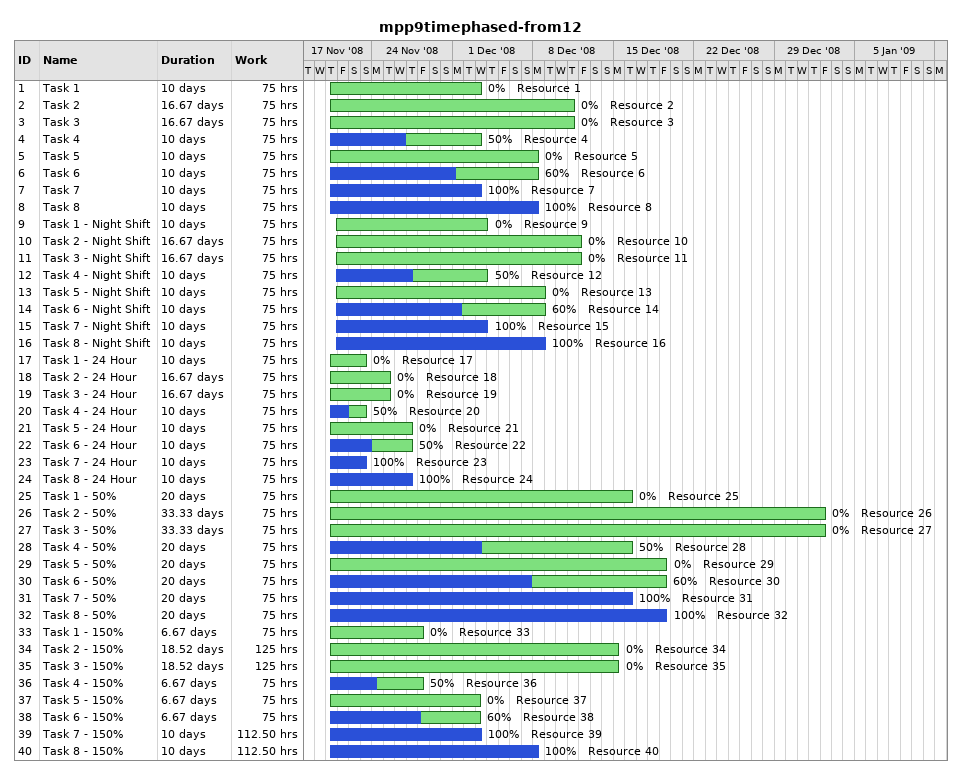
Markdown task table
mpp9timephased-from12

| ID | Task | Duration | Start | Finish | Resources | % complete | Work (h) |
|---|---|---|---|---|---|---|---|
| 1 | Task 1 | 10d | 2008-11-20 | 2008-12-03 | Resource 1 | 0 | 75 |
| 2 | Task 2 | 16.67d | 2008-11-20 | 2008-12-11 | Resource 2 | 0 | 75 |
| 3 | Task 3 | 16.67d | 2008-11-20 | 2008-12-11 | Resource 3 | 0 | 75 |
| 4 | Task 4 | 10d | 2008-11-20 | 2008-12-03 | Resource 4 | 50 | 75 |
| 5 | Task 5 | 10d | 2008-11-20 | 2008-12-08 | Resource 5 | 0 | 75 |
| 6 | Task 6 | 10d | 2008-11-20 | 2008-12-08 | Resource 6 | 60 | 75 |
| 7 | Task 7 | 10d | 2008-11-20 | 2008-12-03 | Resource 7 | 100 | 75 |
| 8 | Task 8 | 10d | 2008-11-20 | 2008-12-08 | Resource 8 | 100 | 75 |
| 9 | Task 1 - Night Shift | 10d | 2008-11-20 | 2008-12-04 | Resource 9 | 0 | 75 |
| 10 | Task 2 - Night Shift | 16.67d | 2008-11-20 | 2008-12-12 | Resource 10 | 0 | 75 |
| 11 | Task 3 - Night Shift | 16.67d | 2008-11-20 | 2008-12-12 | Resource 11 | 0 | 75 |
| 12 | Task 4 - Night Shift | 10d | 2008-11-20 | 2008-12-04 | Resource 12 | 50 | 75 |
| 13 | Task 5 - Night Shift | 10d | 2008-11-20 | 2008-12-09 | Resource 13 | 0 | 75 |
| 14 | Task 6 - Night Shift | 10d | 2008-11-20 | 2008-12-09 | Resource 14 | 60 | 75 |
| 15 | Task 7 - Night Shift | 10d | 2008-11-20 | 2008-12-04 | Resource 15 | 100 | 75 |
| 16 | Task 8 - Night Shift | 10d | 2008-11-20 | 2008-12-09 | Resource 16 | 100 | 75 |
| 17 | Task 1 - 24 Hour | 10d | 2008-11-20 | 2008-11-23 | Resource 17 | 0 | 75 |
| 18 | Task 2 - 24 Hour | 16.67d | 2008-11-20 | 2008-11-25 | Resource 18 | 0 | 75 |
| 19 | Task 3 - 24 Hour | 16.67d | 2008-11-20 | 2008-11-25 | Resource 19 | 0 | 75 |
| 20 | Task 4 - 24 Hour | 10d | 2008-11-20 | 2008-11-23 | Resource 20 | 50 | 75 |
| 21 | Task 5 - 24 Hour | 10d | 2008-11-20 | 2008-11-27 | Resource 21 | 0 | 75 |
| 22 | Task 6 - 24 Hour | 10d | 2008-11-20 | 2008-11-27 | Resource 22 | 50 | 75 |
| 23 | Task 7 - 24 Hour | 10d | 2008-11-20 | 2008-11-23 | Resource 23 | 100 | 75 |
| 24 | Task 8 - 24 Hour | 10d | 2008-11-20 | 2008-11-27 | Resource 24 | 100 | 75 |
| 25 | Task 1 - 50% | 20d | 2008-11-20 | 2008-12-16 | Resource 25 | 0 | 75 |
| 26 | Task 2 - 50% | 33.33d | 2008-11-20 | 2009-01-02 | Resource 26 | 0 | 75 |
| 27 | Task 3 - 50% | 33.33d | 2008-11-20 | 2009-01-02 | Resource 27 | 0 | 75 |
| 28 | Task 4 - 50% | 20d | 2008-11-20 | 2008-12-16 | Resource 28 | 50 | 75 |
| 29 | Task 5 - 50% | 20d | 2008-11-20 | 2008-12-19 | Resource 29 | 0 | 75 |
| 30 | Task 6 - 50% | 20d | 2008-11-20 | 2008-12-19 | Resource 30 | 60 | 75 |
| 31 | Task 7 - 50% | 20d | 2008-11-20 | 2008-12-16 | Resource 31 | 100 | 75 |
| 32 | Task 8 - 50% | 20d | 2008-11-20 | 2008-12-19 | Resource 32 | 100 | 75 |
| 33 | Task 1 - 150% | 6.67d | 2008-11-20 | 2008-11-28 | Resource 33 | 0 | 75 |
| 34 | Task 2 - 150% | 18.52d | 2008-11-20 | 2008-12-15 | Resource 34 | 0 | 125 |
| 35 | Task 3 - 150% | 18.52d | 2008-11-20 | 2008-12-15 | Resource 35 | 0 | 125 |
| 36 | Task 4 - 150% | 6.67d | 2008-11-20 | 2008-11-28 | Resource 36 | 50 | 75 |
| 37 | Task 5 - 150% | 6.67d | 2008-11-20 | 2008-12-03 | Resource 37 | 0 | 75 |
| 38 | Task 6 - 150% | 6.67d | 2008-11-20 | 2008-12-03 | Resource 38 | 60 | 75 |
| 39 | Task 7 - 150% | 10d | 2008-11-20 | 2008-12-03 | Resource 39 | 100 | 112.50 |
| 40 | Task 8 - 150% | 10d | 2008-11-20 | 2008-12-08 | Resource 40 | 100 | 112.50 |
